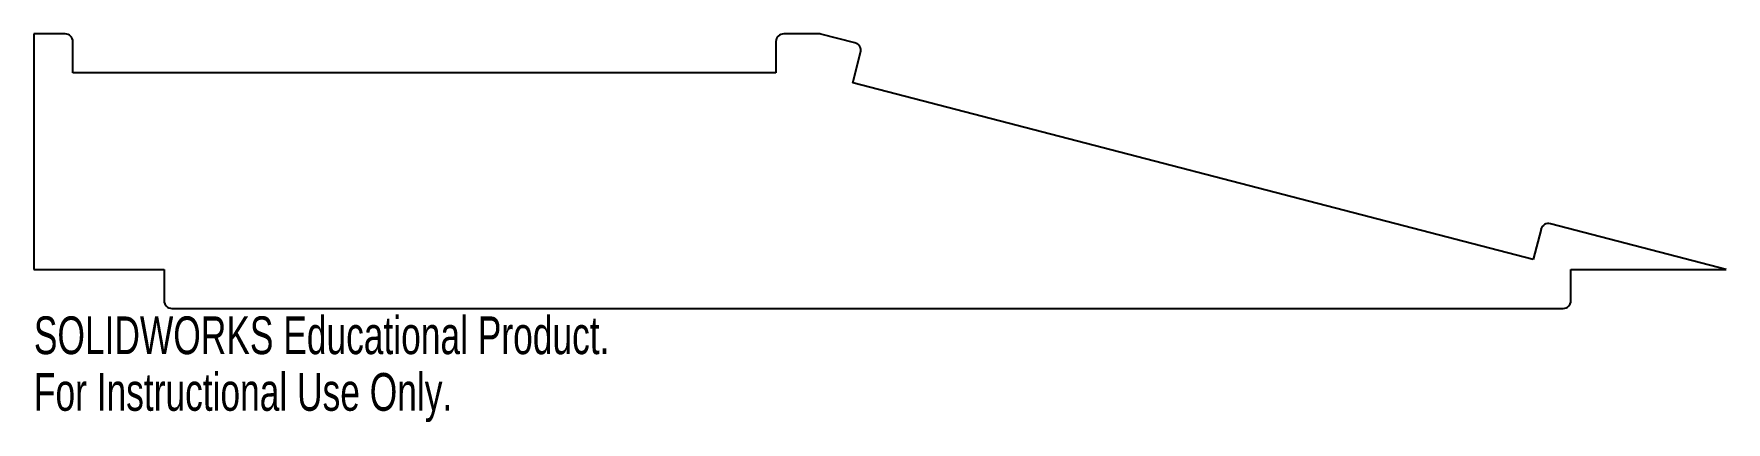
# Model space of a CAD drawing. Header units: millimetres. Extents: x 29 to 246, y -15 to 35.
import ezdxf

# ---------------------------------------------------------------- set-up
doc = ezdxf.new("R2010")
doc.units = ezdxf.units.MM
doc.styles.add('SLDTEXTSTYLE0', font='TXT', dxfattribs={"width": 0.7})

msp = doc.modelspace()

# ---------------------------------------------------------------- linework, layer by layer
at = {"color": 7, "linetype": 'Continuous', "lineweight": 25}
for p, q in [((29.41, 35.16), (29.41, 5)), ((33.41, 35.16), (29.41, 35.16)), ((129.92, 35.16), (125.41, 35.16)), ((134.53, 33.99), (130.17, 35.13)), ((34.41, 30.16), (34.41, 34.16)), ((124.41, 34.16), (124.41, 30.16)), ((134.24, 28.9), (135.25, 32.77)), ((124.41, 30.16), (34.41, 30.16)), ((221.35, 6.26), (134.24, 28.9)), ((246.06, 5), (223.57, 10.85)), ((222.36, 10.13), (221.35, 6.26)), ((29.41, 5), (46.09, 5)), ((46.09, 5), (46.09, 1)), ((226.19, 5), (246.06, 5)), ((226.19, 1), (226.19, 5)), ((47.09, 0), (225.19, 0))]:
    msp.add_line(p, q, dxfattribs=at)
for centre, start, end in [((33.41, 34.16), 0, 90), ((125.41, 34.16), 90, 180), ((129.92, 34.16), 75.4273, 90), ((134.28, 33.03), 345.4273, 75.4273), ((223.32, 9.88), 75.4273, 165.4273), ((47.09, 1), 180, 270), ((225.19, 1), 270, 0)]:
    msp.add_arc(centre, 1, start, end, dxfattribs=at)

# ---------------------------------------------------------------- texts
at = {"color": 7, "linetype": 'Continuous', "char_height": 4.8336, "attachment_point": 1, "style": 'SLDTEXTSTYLE0'}
for s, insert in [('SOLIDWORKS Educational Product.', (29.41, -1.02)), ('For Instructional Use Only.', (29.41, -8.27))]:
    msp.add_mtext(s, dxfattribs=dict(at, insert=insert))

doc.saveas('drawing.dxf')
